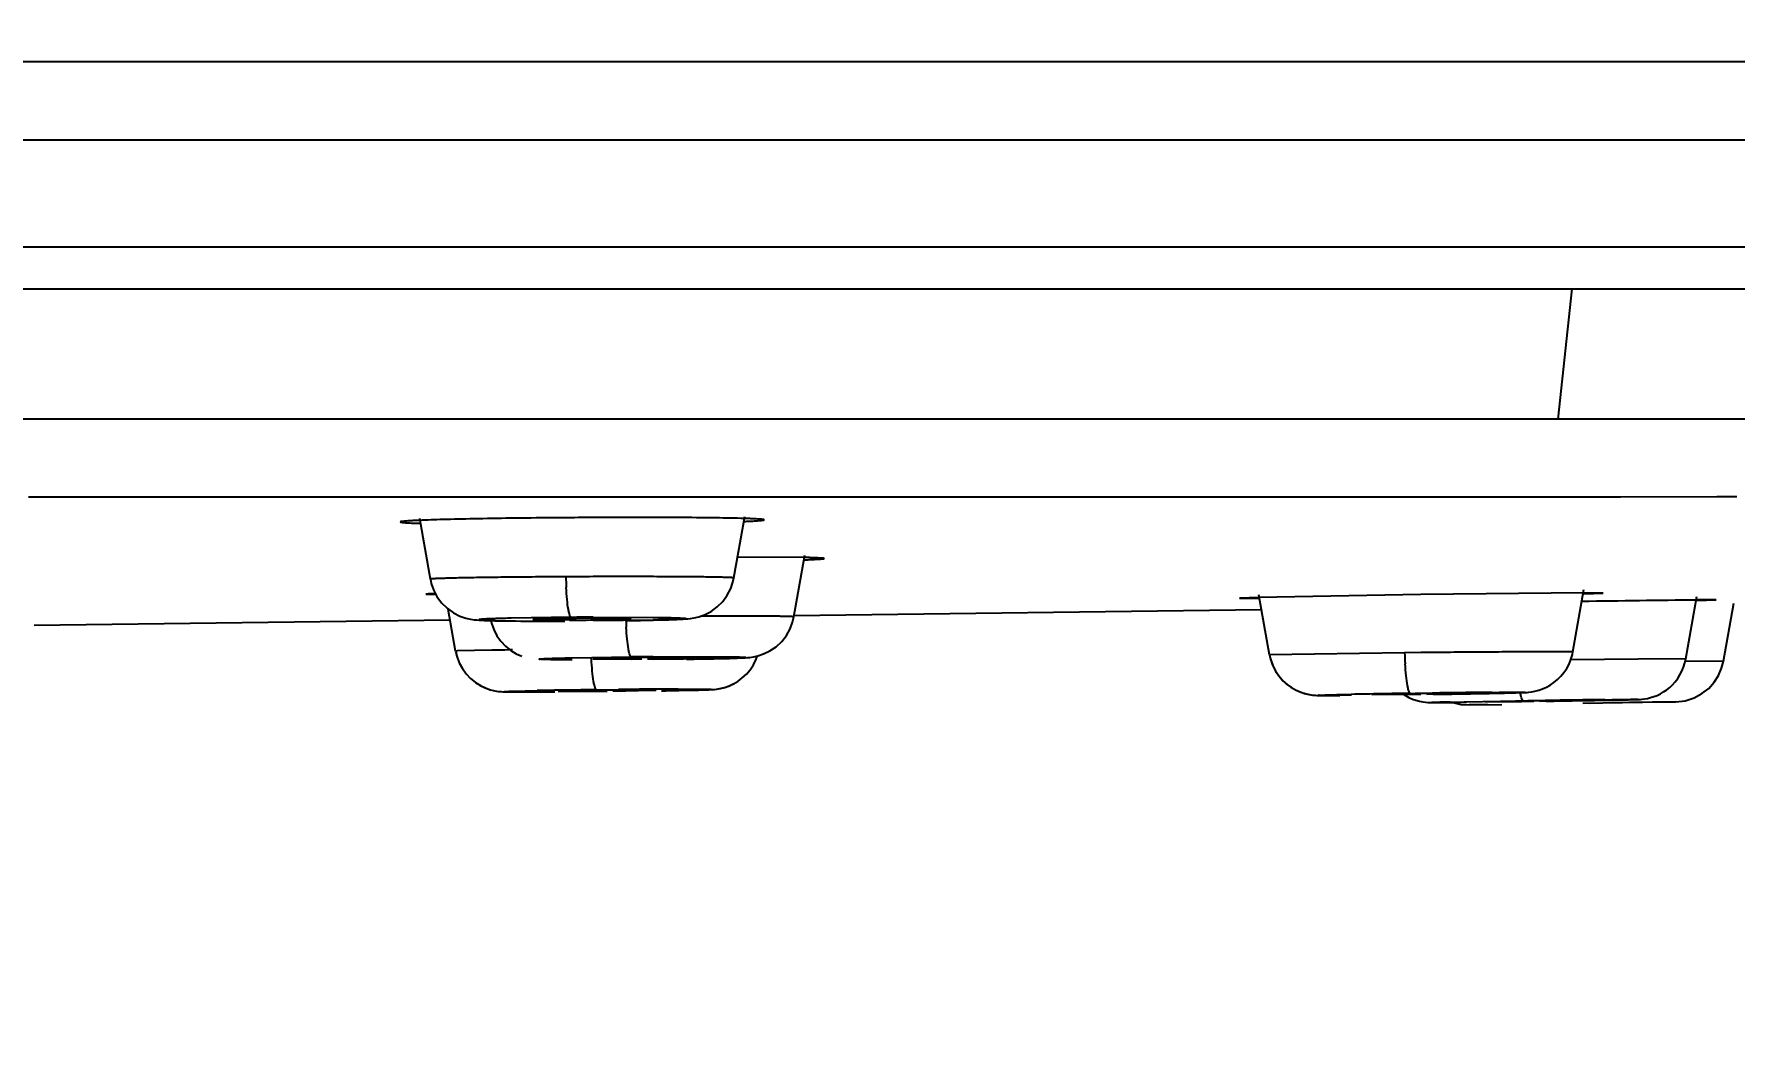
# Model space of a CAD drawing. Header units: millimetres. Extents: x 687 to 1107, y -116 to 478.
# Drawn here: x 951.138 to 954.598, y 374.081 to 376.143 of the extents above; entities that cross this region are included whole.
import ezdxf

# ---------------------------------------------------------------- set-up
doc = ezdxf.new("R2010")
doc.units = ezdxf.units.MM
doc.header["$LTSCALE"] = 0.1
doc.layers.add('DIM', color=3, linetype='Continuous')
doc.styles.get("Standard").update_dxf_attribs({"font": 'arial.ttf'})
doc.dimstyles.new('ISO-25', dxfattribs={"dimtxt": 2.5, "dimasz": 2.5, "dimexe": 1.25, "dimexo": 0.625, "dimtad": 1, "dimlfac": 5, "dimtxsty": 'Standard', "dimcen": 2.5, "dimadec": 0, "dimazin": 0, "dimtfac": 1, "dimtmove": 0, "dimatfit": 3, "dimfxl": 0, "dimarcsym": 0})

# ---------------------------------------------------------------- blocks, each defined once
blk = doc.blocks.new('*D66')
at = {"layer": 'Defpoints', "color": 0}
for p in [(944.6671, 406.9555), (944.6671, 389.8246), (1014.6687, 375.8242)]:
    blk.add_point(p, dxfattribs=at)
at = {"layer": 'DIM', "color": 0, "lineweight": -2}
for p, q in [((944.6671, 390.4496), (944.6671, 408.2055)), ((1014.6687, 376.4492), (1014.6687, 408.2055)), ((1012.1687, 406.9555), (947.1671, 406.9555))]:
    blk.add_line(p, q, dxfattribs=at)
at = {"layer": 'DIM', "color": 0}
for points in [[(947.1671, 407.3722), (947.1671, 406.5389), (944.6671, 406.9555)], [(1012.1687, 407.3722), (1012.1687, 406.5389), (1014.6687, 406.9555)]]:
    blk.add_solid(points, dxfattribs=at)
at = {"layer": 'DIM', "color": 0, "insert": (979.6679, 408.8578), "char_height": 2.5, "attachment_point": 5}
blk.add_mtext('350', dxfattribs=at)
blk = doc.blocks.new('*D59')
at = {"layer": 'Defpoints', "color": 0}
for p in [(924.9281, 376.0821), (964.4062, 376.0834), (964.4062, 366.3875)]:
    blk.add_point(p, dxfattribs=at)
at = {"layer": 'DIM', "color": 0, "lineweight": -2}
for p, q in [((924.9281, 375.4571), (924.9281, 365.1375)), ((964.4062, 375.4584), (964.4062, 365.1375)), ((927.4281, 366.3875), (961.9062, 366.3875))]:
    blk.add_line(p, q, dxfattribs=at)
at = {"layer": 'DIM', "color": 0}
for points in [[(927.4281, 366.8042), (927.4281, 365.9709), (924.9281, 366.3875)], [(961.9062, 366.8042), (961.9062, 365.9709), (964.4062, 366.3875)]]:
    blk.add_solid(points, dxfattribs=at)
at = {"layer": 'DIM', "color": 0, "insert": (944.6671, 368.289), "char_height": 2.5, "attachment_point": 5}
blk.add_mtext('197', dxfattribs=at)

msp = doc.modelspace()

# ---------------------------------------------------------------- linework, layer by layer
for p, q in [((944.6673, 375.9279), (958.8297, 375.9279)), ((958.721, 375.7092), (946.9021, 375.7092)), ((925.3524, 375.6246), (963.9821, 375.6246)), ((954.268, 375.6246), (954.2395, 375.3592)), ((954.2395, 375.3594), (949.5028, 375.3589)), ((959.5566, 375.36), (954.2395, 375.3591)), ((951.1272, 375.2007), (951.1386, 375.2007)), ((951.1386, 375.2007), (951.1797, 375.2007)), ((951.1797, 375.2007), (951.2353, 375.2007)), ((951.2353, 375.2007), (951.8111, 375.2008)), ((951.8111, 375.2008), (951.8837, 375.2008)), ((951.8837, 375.2008), (951.895, 375.2008)), ((951.895, 375.2008), (951.9356, 375.2008)), ((951.9356, 375.2008), (952.2049, 375.2008)), ((952.2049, 375.2008), (952.2535, 375.2009)), ((952.2535, 375.2009), (952.3048, 375.2009)), ((952.3048, 375.2009), (952.3404, 375.2009)), ((952.3404, 375.2009), (952.4048, 375.2009)), ((952.4048, 375.2009), (952.6242, 375.2009)), ((952.6242, 375.2009), (952.6767, 375.2009)), ((952.6767, 375.2009), (953.5521, 375.2012)), ((953.5521, 375.2012), (953.5929, 375.2012)), ((953.5929, 375.2012), (953.7819, 375.2012)), ((953.7819, 375.2012), (953.8226, 375.2012)), ((953.8226, 375.2012), (953.8611, 375.2012)), ((953.8611, 375.2012), (953.8854, 375.2012)), ((953.8854, 375.2012), (953.899, 375.2012)), ((953.899, 375.2012), (953.9613, 375.2013)), ((953.9613, 375.2013), (954.0614, 375.2013)), ((954.0614, 375.2013), (954.0913, 375.2013)), ((954.0913, 375.2013), (954.1678, 375.2013)), ((954.1678, 375.2013), (954.1912, 375.2013)), ((954.1912, 375.2013), (954.2676, 375.2013)), ((954.2676, 375.2013), (954.291, 375.2013)), ((954.291, 375.2013), (954.3328, 375.2013)), ((954.3328, 375.2013), (954.3568, 375.2013)), ((954.3568, 375.2013), (954.3674, 375.2013)), ((954.3674, 375.2013), (954.5632, 375.2014)), ((954.5632, 375.2014), (954.6043, 375.2014)), ((951.9448, 375.0334), (951.9231, 375.1568)), ((952.5625, 375.0358), (952.5846, 375.1611)), ((952.6848, 374.9567), (952.7069, 375.0824)), ((952.7072, 375.0773), (952.5704, 375.0782)), ((951.9448, 375.0334), (951.9448, 375.0334)), ((952.2534, 375.0384), (952.2206, 375.0382)), ((951.9404, 375.0034), (951.9353, 375.0028)), ((951.9353, 375.0028), (951.956, 375.0019)), ((951.9549, 375.0041), (951.9404, 375.0034)), ((953.6311, 374.9963), (953.5918, 374.9948)), ((953.5918, 374.9948), (953.6314, 374.9944)), ((953.961, 375.0021), (953.6311, 374.9963)), ((953.6527, 374.8796), (953.6312, 375.0018)), ((954.2927, 375.0056), (953.961, 375.0021)), ((954.2704, 374.8855), (954.2927, 375.0122)), ((954.2923, 375.0037), (954.3321, 375.0052)), ((954.3321, 375.0052), (954.2927, 375.0056)), ((954.5002, 374.8711), (954.5226, 374.998)), ((954.5223, 374.99), (954.562, 374.9911)), ((954.562, 374.9911), (954.5225, 374.991)), ((954.5768, 374.8664), (954.5976, 374.9848)), ((951.1381, 374.9396), (951.9851, 374.9504)), ((951.9963, 374.8871), (951.9812, 374.9726)), ((952.2316, 374.9557), (952.1092, 374.9539)), ((952.1688, 374.9505), (952.1534, 374.9514)), ((952.2277, 374.9501), (952.1688, 374.9505)), ((952.232, 374.9536), (952.2421, 374.9537)), ((952.276, 374.9559), (952.3977, 374.9556)), ((952.3983, 374.9501), (952.2769, 374.9484)), ((952.2902, 374.9505), (952.3437, 374.9517)), ((952.3437, 374.9517), (952.3515, 374.9522)), ((952.3515, 374.9522), (952.3534, 374.9526)), ((952.6847, 374.9594), (953.6365, 374.9715)), ((951.9995, 374.8873), (951.9964, 374.887)), ((952.0701, 374.8888), (951.9995, 374.8873)), ((952.1198, 374.8817), (952.1308, 374.8768)), ((952.233, 374.8733), (952.354, 374.875)), ((952.3984, 374.8754), (952.5201, 374.8756)), ((953.9279, 374.8835), (953.6528, 374.8796)), ((953.961, 374.8838), (953.9279, 374.8835)), ((952.2775, 374.8718), (952.2756, 374.8715)), ((952.2756, 374.8715), (952.355, 374.8708)), ((952.3387, 374.8733), (952.2775, 374.8718)), ((952.3756, 374.8737), (952.3642, 374.8736)), ((952.5209, 374.8715), (952.3995, 374.8697)), ((952.4756, 374.8732), (952.3997, 374.8738)), ((952.4125, 374.8714), (952.466, 374.8725)), ((952.466, 374.8725), (952.4737, 374.8729)), ((952.4737, 374.8729), (952.4756, 374.8732)), ((954.4033, 374.8706), (954.2663, 374.8694)), ((954.5002, 374.8712), (954.4033, 374.8706)), ((954.5768, 374.8665), (954.5, 374.8657)), ((954.5669, 374.8376), (954.573, 374.852)), ((954.573, 374.852), (954.5767, 374.8665)), ((952.1128, 374.8053), (952.1623, 374.8065)), ((952.2066, 374.8057), (952.2047, 374.8056)), ((952.2047, 374.8056), (952.2787, 374.8055)), ((952.2677, 374.8071), (952.2066, 374.8057)), ((952.2833, 374.8083), (952.3276, 374.8087)), ((952.3048, 374.8075), (952.2931, 374.8074)), ((952.4047, 374.8077), (952.3307, 374.8077)), ((952.3418, 374.8062), (952.3951, 374.8072)), ((952.3951, 374.8072), (952.4029, 374.8075)), ((952.4029, 374.8075), (952.4047, 374.8077)), ((952.4224, 374.8063), (952.4347, 374.8065)), ((952.4347, 374.8065), (952.4461, 374.8067)), ((952.4461, 374.8067), (952.4665, 374.8071)), ((952.4665, 374.8071), (952.4754, 374.8073)), ((952.0888, 374.8045), (952.0926, 374.8042)), ((952.0924, 374.8042), (952.0956, 374.8041)), ((952.0953, 374.8041), (952.0991, 374.804)), ((952.0984, 374.804), (952.1029, 374.8039)), ((952.1627, 374.8037), (952.113, 374.8039)), ((952.1649, 374.8037), (952.1867, 374.8038)), ((953.7621, 374.7967), (953.7695, 374.7967)), ((953.7695, 374.7967), (953.7786, 374.7967)), ((953.7786, 374.7967), (953.7957, 374.7968)), ((953.861, 374.7985), (953.9415, 374.7991)), ((953.8629, 374.7987), (953.861, 374.7985)), ((953.9237, 374.7999), (953.8629, 374.7987)), ((953.9491, 374.8003), (953.9237, 374.7999)), ((953.9399, 374.8009), (953.9842, 374.8015)), ((953.9415, 374.7991), (953.961, 374.7993)), ((953.961, 374.8005), (953.9491, 374.8003)), ((953.9861, 374.8008), (953.961, 374.8005)), ((953.973, 374.7995), (953.9984, 374.7999)), ((954.0497, 374.7827), (953.9831, 374.7821)), ((953.9857, 374.7821), (953.9939, 374.7821)), ((954.061, 374.8013), (953.9861, 374.8008)), ((953.9939, 374.7821), (954.0306, 374.7825)), ((953.9984, 374.7999), (954.0515, 374.8009)), ((954.0203, 374.7831), (954.0489, 374.7836)), ((954.0261, 374.7824), (954.042, 374.7785)), ((954.0306, 374.7825), (954.0536, 374.7828)), ((954.042, 374.7785), (954.0591, 374.7773)), ((954.0489, 374.7836), (954.1244, 374.7849)), ((954.0515, 374.8009), (954.0592, 374.8012)), ((954.0592, 374.8012), (954.061, 374.8013)), ((954.0592, 374.7773), (954.1256, 374.7783)), ((954.0635, 374.7774), (954.0592, 374.7773)), ((954.0975, 374.7779), (954.0635, 374.7774)), ((954.0909, 374.7838), (954.1219, 374.7841)), ((954.0927, 374.7839), (954.0909, 374.7838)), ((954.1534, 374.785), (954.0927, 374.7839)), ((954.0974, 374.8009), (954.1153, 374.8012)), ((954.1153, 374.8012), (954.1308, 374.8015)), ((954.1244, 374.7849), (954.1698, 374.7856)), ((954.1308, 374.8015), (954.1438, 374.8018)), ((954.1438, 374.8018), (954.1545, 374.8021)), ((954.1788, 374.7855), (954.1534, 374.785)), ((954.1545, 374.8021), (954.1629, 374.8024)), ((954.1629, 374.8024), (954.1694, 374.8026)), ((954.1698, 374.7856), (954.2141, 374.7863)), ((954.1716, 374.7848), (954.1908, 374.7851)), ((954.1908, 374.7856), (954.1788, 374.7855)), ((954.2161, 374.786), (954.1908, 374.7856)), ((954.2029, 374.7852), (954.2282, 374.7856)), ((954.2908, 374.7869), (954.2161, 374.786)), ((954.2282, 374.7856), (954.2814, 374.7866)), ((954.2811, 374.7861), (954.3364, 374.7871)), ((954.2814, 374.7866), (954.289, 374.7868)), ((954.289, 374.7868), (954.2908, 374.7869)), ((954.2906, 374.7809), (954.4123, 374.7828)), ((954.3047, 374.7811), (954.3262, 374.7815)), ((954.3364, 374.7871), (954.3608, 374.7875)), ((954.4798, 374.7839), (954.3383, 374.7817)), ((954.3608, 374.7875), (954.3832, 374.788)), ((954.3832, 374.788), (954.3952, 374.7883)), ((954.3952, 374.7883), (954.4011, 374.7884)), ((954.4011, 374.7884), (954.4041, 374.7885)), ((954.4123, 374.7828), (954.4798, 374.7839))]:
    msp.add_line(p, q)
for points in [[(951.9449, 375.0334), (951.9468, 375.0249), (951.9514, 375.0116), (951.9583, 374.9982), (951.9676, 374.9855), (951.9791, 374.9741), (951.9918, 374.965), (952.0051, 374.9583), (952.0172, 374.9541), (952.0267, 374.9519), (952.0342, 374.9508), (952.0396, 374.9503), (952.0442, 374.95), (952.0492, 374.9497), (952.0546, 374.9495), (952.0609, 374.9493), (952.068, 374.9491), (952.076, 374.9489), (952.0849, 374.9487)], [(952.439, 374.9512), (952.4466, 374.9515), (952.4533, 374.9518), (952.459, 374.9521), (952.4642, 374.9524), (952.4689, 374.9528), (952.4743, 374.9534), (952.4818, 374.9546), (952.4912, 374.9568), (952.5031, 374.9611), (952.5162, 374.9679), (952.5287, 374.977), (952.54, 374.9882), (952.5492, 375.0008), (952.5561, 375.0142), (952.5606, 375.0275), (952.5624, 375.0358)], [(952.0672, 374.9532), (952.0693, 374.9439), (952.0739, 374.9308), (952.0804, 374.9183), (952.0886, 374.9069), (952.0981, 374.8968), (952.1086, 374.8884), (952.1198, 374.8817)], [(952.0849, 374.9487), (952.0947, 374.9485), (952.1054, 374.9484), (952.1169, 374.9483), (952.1292, 374.9482), (952.1423, 374.9481), (952.1562, 374.948), (952.1708, 374.948), (952.186, 374.948), (952.202, 374.948), (952.2184, 374.948)], [(952.3429, 374.949), (952.3582, 374.9493), (952.3727, 374.9495), (952.3863, 374.9498), (952.3988, 374.95), (952.4104, 374.9503), (952.421, 374.9506)], [(952.421, 374.9506), (952.4305, 374.9509), (952.439, 374.9512)], [(952.5618, 374.8725), (952.5691, 374.8727), (952.5755, 374.873), (952.5809, 374.8732), (952.5858, 374.8735), (952.5901, 374.8738), (952.595, 374.8742), (952.6023, 374.8752), (952.6115, 374.8772), (952.6232, 374.8811), (952.636, 374.8873), (952.6484, 374.8957), (952.6599, 374.9064), (952.6696, 374.9188), (952.6771, 374.9322), (952.6822, 374.9459), (952.6847, 374.9567)], [(951.9963, 374.887), (951.9988, 374.8764), (952.0037, 374.8633), (952.0101, 374.8512), (952.018, 374.8404), (952.0268, 374.8311)], [(951.9964, 374.887), (951.9988, 374.8765), (952.0037, 374.8633), (952.0101, 374.8513), (952.0179, 374.8405), (952.0266, 374.8313), (952.0361, 374.8234), (952.0462, 374.817), (952.0564, 374.812), (952.0666, 374.8084), (952.0758, 374.8062), (952.0831, 374.805), (952.0889, 374.8045)], [(952.5621, 374.8204), (952.5711, 374.8257), (952.5798, 374.8323), (952.588, 374.84), (952.5956, 374.8491), (952.6023, 374.8592), (952.6078, 374.8704), (952.61, 374.8769)], [(953.6527, 374.8796), (953.6547, 374.8709), (953.659, 374.8584), (953.6647, 374.8468)], [(953.6528, 374.8796), (953.6549, 374.8704), (953.6593, 374.8577), (953.6652, 374.8461), (953.6722, 374.8357), (953.6801, 374.8267), (953.6886, 374.8191), (953.6976, 374.8126), (953.7069, 374.8074), (953.7164, 374.8032), (953.7256, 374.8003), (953.7344, 374.7984), (953.7416, 374.7974), (953.7461, 374.7971), (953.7492, 374.7969), (953.7517, 374.7968), (953.7538, 374.7968), (953.7563, 374.7968), (953.7621, 374.7967)], [(954.1694, 374.8026), (954.1721, 374.8027), (954.1745, 374.8028), (954.1772, 374.803), (954.1809, 374.8033), (954.1859, 374.8039), (954.1928, 374.8051), (954.2007, 374.8071), (954.2084, 374.8098), (954.2163, 374.8133), (954.2241, 374.8176), (954.2318, 374.8228), (954.2391, 374.8288), (954.2459, 374.8357), (954.2522, 374.8433), (954.2578, 374.8517), (954.2625, 374.8606), (954.2663, 374.8701), (954.2693, 374.8802), (954.2703, 374.8855)], [(952.4662, 374.8705), (952.4816, 374.8707), (952.496, 374.871), (952.5096, 374.8712), (952.5221, 374.8715), (952.5336, 374.8717), (952.544, 374.872)], [(952.544, 374.872), (952.5534, 374.8722), (952.5618, 374.8725)], [(953.6647, 374.8468), (953.6716, 374.8365), (953.6793, 374.8275), (953.6877, 374.8198), (953.6965, 374.8133), (953.7057, 374.808), (953.7151, 374.8037), (953.7243, 374.8007), (953.7331, 374.7986), (953.7405, 374.7975), (953.7453, 374.7971), (953.7454, 374.7971)], [(954.4041, 374.7885), (954.4057, 374.7886), (954.4079, 374.7887), (954.411, 374.789), (954.4161, 374.7896), (954.4222, 374.7907), (954.4285, 374.7922), (954.435, 374.7942), (954.4417, 374.7969), (954.4484, 374.8002), (954.455, 374.8039), (954.4614, 374.8083), (954.4674, 374.8131), (954.4732, 374.8186), (954.4786, 374.8246), (954.4836, 374.8311), (954.4882, 374.8383), (954.4922, 374.8459), (954.4956, 374.8541), (954.4984, 374.8628), (954.5002, 374.8712)], [(952.0268, 374.8311), (952.0364, 374.8232), (952.0466, 374.8168), (952.0569, 374.8119), (952.0671, 374.8083), (952.0763, 374.8061), (952.0834, 374.805)], [(952.4754, 374.8073), (952.4835, 374.8074), (952.4907, 374.8076), (952.497, 374.8078)], [(952.497, 374.8078), (952.5026, 374.808), (952.5075, 374.8081), (952.5117, 374.8083), (952.5153, 374.8085)], [(952.5153, 374.8085), (952.5189, 374.8087), (952.5229, 374.809), (952.5279, 374.8095), (952.5353, 374.8108), (952.544, 374.813)], [(952.5275, 374.8095), (952.5342, 374.8105), (952.543, 374.8126)], [(952.543, 374.8126), (952.5521, 374.8157), (952.5615, 374.82)], [(952.544, 374.813), (952.5529, 374.8161), (952.5621, 374.8204)], [(954.4798, 374.7838), (954.4989, 374.786), (954.5171, 374.7917), (954.5331, 374.8003), (954.5469, 374.8111), (954.5582, 374.8238), (954.5669, 374.8376)], [(952.1029, 374.8039), (952.1072, 374.8039), (952.1121, 374.8038), (952.1176, 374.8038), (952.1237, 374.8037), (952.1305, 374.8037), (952.138, 374.8037)], [(952.138, 374.8037), (952.1462, 374.8037), (952.1649, 374.8037)], [(953.927, 374.7982), (953.9296, 374.7965), (953.9367, 374.7926), (953.9438, 374.7894), (953.9509, 374.7868), (953.9578, 374.7849), (953.9646, 374.7835), (953.9705, 374.7827), (953.975, 374.7823), (953.9784, 374.7822), (953.9802, 374.7821), (953.9815, 374.7821), (953.9828, 374.7821), (953.9857, 374.7821)], [(954.0551, 374.8001), (954.0665, 374.8003), (954.0974, 374.8009)]]:
    msp.add_lwpolyline(points)
for centre, radius, start, end in [((952.3683, 354.8083), 20.3507, 90.3234, 90.49837), ((953.0284, 375.0593), 0.8081, 181.4904, 183.055), ((955.1577, 317.1249), 57.8695, 90.628902, 90.860257), ((952.2223, 380.3309), 5.3808, 270.0583, 270.3321), ((952.3214, 363.3758), 11.5802, 90.22454, 90.44429), ((952.2854, 369.4512), 5.5027, 90.3322, 90.45), ((952.2216, 380.4341), 5.484, 270.3323, 270.45), ((952.2845, 369.5985), 5.3554, 90.079, 90.3325), ((952.2249, 380.0262), 5.0761, 270.4493, 270.7369), ((953.1297, 374.9792), 0.7873, 182.2113, 183.1493), ((952.3418, 355.6187), 19.272, 90.68328, 90.80772), ((952.5029, 359.4987), 15.377, 90.3896, 90.55498), ((954.7447, 374.911), 0.8173, 181.9269, 183.4887), ((952.4299, 368.1399), 6.7341, 90.55978, 90.77629), ((952.317, 382.0144), 7.1436, 270.30456, 270.46998), ((952.434, 367.7641), 7.1099, 90.27621, 90.47036), ((952.3213, 381.6053), 6.7346, 270.55977, 270.77627), ((952.3697, 363.8366), 10.9719, 90.89788, 91.08305), ((952.5147, 354.5772), 20.2324, 90.65523, 90.8975), ((952.4109, 364.6176), 10.1904, 90.66258, 90.8055), ((952.1918, 385.5423), 10.7372, 270.46412, 270.60284), ((952.4177, 364.0713), 10.7368, 90.46412, 90.60285), ((952.1985, 384.9961), 10.1909, 270.66257, 270.80549), ((952.5448, 351.711), 23.0988, 90.32502, 90.5388), ((952.4766, 362.9728), 11.8368, 90.13143, 90.30373), ((952.2442, 385.6921), 10.8872, 270.899, 271.08541), ((952.1359, 386.6057), 11.802, 270.13025, 270.30313), ((954.2802, 350.8773), 23.926, 90.81492, 91.1046), ((954.3861, 344.8865), 29.9177, 90.53649, 90.76983), ((953.6468, 398.6593), 23.8627, 270.81456, 271.10584), ((954.1609, 367.4297), 7.3548, 91.09578, 91.25768), ((953.8538, 396.1543), 21.3719, 270.71898, 270.85216), ((955.1078, 314.8893), 59.9037, 90.738242, 90.854809), ((953.4854, 422.5129), 47.7334, 270.87712, 271.02272)]:
    msp.add_arc(centre, radius, start, end)
for points, knots in [([(944.6671, 376.0869), (945.4076, 376.0872), (946.8858, 376.0874), (949.0967, 376.0868), (951.2904, 376.0872), (953.1023, 376.087), (954.5314, 376.0872), (955.5791, 376.0876), (956.6018, 376.0883), (957.4349, 376.0888), (958.082, 376.0884), (958.6947, 376.0876), (959.4188, 376.0865), (960.2301, 376.0866), (960.745, 376.0871), (960.9883, 376.0872)], [0, 0, 0, 0, 0.136111, 0.271708, 0.406381, 0.539336, 0.604747, 0.669067, 0.731911, 0.792739, 0.82219, 0.850865, 0.905361, 0.95527, 1, 1, 1, 1]), ([(951.9225, 375.1531), (951.9195, 375.153), (951.9139, 375.1528), (951.906, 375.1523), (951.8993, 375.1519), (951.8938, 375.1515), (951.8895, 375.1511), (951.8864, 375.1508), (951.8847, 375.1504), (951.8839, 375.1502), (951.8837, 375.1499), (951.8837, 375.1499)], [0, 0, 0, 0, 0.231134, 0.432944, 0.604813, 0.746132, 0.856308, 0.934876, 0.981969, 0.994105, 1, 1, 1, 1]), ([(952.1913, 375.1583), (952.1636, 375.1581), (952.1108, 375.1575), (952.037, 375.1563), (951.9752, 375.1549), (951.9383, 375.1538), (951.9225, 375.1531)], [0, 0, 0, 0, 0.309507, 0.588918, 0.823299, 1, 1, 1, 1]), ([(952.5842, 375.1569), (952.5648, 375.1575), (952.5193, 375.1583), (952.4427, 375.159), (952.3518, 375.1591), (952.2871, 375.1589), (952.2534, 375.1587)], [0, 0, 0, 0, 0.175395, 0.412966, 0.694901, 1, 1, 1, 1]), ([(952.584, 375.151), (952.5871, 375.1511), (952.5929, 375.1513), (952.6009, 375.1517), (952.6078, 375.1521), (952.6134, 375.1525), (952.6178, 375.1529), (952.6207, 375.1533), (952.6224, 375.1536), (952.6232, 375.1538), (952.6237, 375.1539), (952.624, 375.1541), (952.624, 375.1542)], [0, 0, 0, 0, 0.229596, 0.430358, 0.601649, 0.742838, 0.853312, 0.932619, 0.960612, 0.980912, 0.993721, 1, 1, 1, 1]), ([(952.624, 375.1542), (952.624, 375.1543), (952.6237, 375.1545), (952.6232, 375.1546), (952.6224, 375.1548), (952.6208, 375.1551), (952.6179, 375.1554), (952.6135, 375.1557), (952.6078, 375.156), (952.601, 375.1564), (952.593, 375.1567), (952.5872, 375.1569), (952.5842, 375.1569)], [0, 0, 0, 0, 0.0062, 0.018909, 0.039129, 0.067067, 0.146334, 0.25681, 0.398015, 0.569355, 0.770222, 1, 1, 1, 1]), ([(951.8837, 375.1499), (951.8837, 375.1498), (951.884, 375.1496), (951.8845, 375.1495), (951.8853, 375.1493), (951.887, 375.149), (951.8899, 375.1487), (951.8943, 375.1483), (951.8999, 375.148), (951.9068, 375.1477), (951.9147, 375.1474), (951.9204, 375.1472), (951.9235, 375.1471)], [0, 0, 0, 0, 0.006839, 0.020285, 0.041141, 0.069586, 0.14946, 0.260078, 0.401074, 0.571822, 0.77168, 1, 1, 1, 1]), ([(952.706, 375.0728), (952.7091, 375.0729), (952.7149, 375.0732), (952.723, 375.0735), (952.7299, 375.0738), (952.7356, 375.0741), (952.7396, 375.0744), (952.7421, 375.0747), (952.7436, 375.0748), (952.7447, 375.075), (952.7456, 375.0751), (952.746, 375.0752), (952.7463, 375.0754), (952.7463, 375.0754)], [0, 0, 0, 0, 0.229471, 0.430133, 0.601408, 0.742719, 0.853498, 0.897267, 0.933211, 0.961331, 0.981677, 0.994369, 1, 1, 1, 1]), ([(952.7463, 375.0754), (952.7463, 375.0755), (952.746, 375.0756), (952.7456, 375.0757), (952.7448, 375.0759), (952.7438, 375.076), (952.7424, 375.0761), (952.7399, 375.0763), (952.7361, 375.0765), (952.7305, 375.0768), (952.7238, 375.077), (952.7159, 375.0772), (952.7102, 375.0773), (952.7072, 375.0773)], [0, 0, 0, 0, 0.005131, 0.017209, 0.036985, 0.064581, 0.100032, 0.143349, 0.253579, 0.39503, 0.567052, 0.768944, 1, 1, 1, 1]), ([(952.2206, 375.0382), (952.2021, 375.0381), (952.1662, 375.0379), (952.1221, 375.0375), (952.0887, 375.0372), (952.0656, 375.0369), (952.044, 375.0366), (952.0243, 375.0362), (952.0065, 375.0359), (951.9907, 375.0356), (951.9772, 375.0352), (951.9673, 375.0349), (951.9606, 375.0346), (951.9564, 375.0345), (951.953, 375.0343), (951.9501, 375.0341), (951.9479, 375.0339), (951.9463, 375.0338), (951.9453, 375.0336), (951.945, 375.0335), (951.9448, 375.0334), (951.9448, 375.0334)], [0, 0, 0, 0, 0.200351, 0.390782, 0.479862, 0.563819, 0.642017, 0.713825, 0.77862, 0.835899, 0.885225, 0.92616, 0.943345, 0.95828, 0.970948, 0.981334, 0.989427, 0.995217, 0.998703, 0.999597, 1, 1, 1, 1]), ([(952.2316, 374.9556), (952.231, 374.9557), (952.2301, 374.9567), (952.2293, 374.9582), (952.2282, 374.9609), (952.227, 374.9656), (952.2249, 374.9762), (952.2229, 374.9933), (952.2219, 375.008), (952.2214, 375.0162)], [0, 0, 0, 0, 0.029601, 0.053364, 0.084334, 0.169839, 0.286801, 0.604913, 1, 1, 1, 1]), ([(952.5625, 375.0358), (952.5625, 375.0359), (952.5623, 375.0359), (952.5621, 375.036), (952.5616, 375.0361), (952.5606, 375.0362), (952.5589, 375.0364), (952.5563, 375.0366), (952.5529, 375.0367), (952.5489, 375.0369), (952.5441, 375.037), (952.5364, 375.0373), (952.5251, 375.0375), (952.5095, 375.0377), (952.4915, 375.038), (952.4712, 375.0382), (952.4488, 375.0383), (952.4245, 375.0384), (952.3986, 375.0385), (952.3614, 375.0386), (952.3129, 375.0386), (952.2735, 375.0385), (952.2534, 375.0384)], [0, 0, 0, 0, 0.000428, 0.001386, 0.002932, 0.005074, 0.011148, 0.01959, 0.030378, 0.043484, 0.058882, 0.076543, 0.118533, 0.169037, 0.227493, 0.293334, 0.365981, 0.444741, 0.528859, 0.617578, 0.805419, 1, 1, 1, 1]), ([(952.1092, 374.9539), (952.1042, 374.9538), (952.0947, 374.9536), (952.0814, 374.9532), (952.0699, 374.9528), (952.0617, 374.9525), (952.0561, 374.9522), (952.0527, 374.952), (952.0498, 374.9517), (952.0476, 374.9515), (952.046, 374.9514), (952.0451, 374.9512), (952.0446, 374.9511), (952.0442, 374.951), (952.044, 374.9509), (952.0439, 374.9508), (952.044, 374.9507), (952.0442, 374.9506), (952.0448, 374.9504), (952.0459, 374.9503), (952.0476, 374.9501), (952.0499, 374.9499), (952.0528, 374.9498), (952.0562, 374.9496), (952.0602, 374.9494), (952.0665, 374.9492), (952.0757, 374.949), (952.0881, 374.9487), (952.1024, 374.9485), (952.1125, 374.9484), (952.1178, 374.9483)], [0, 0, 0, 0, 0.108423, 0.204222, 0.286336, 0.354025, 0.382254, 0.406631, 0.427073, 0.443503, 0.455855, 0.460501, 0.464135, 0.466768, 0.468435, 0.469296, 0.470195, 0.471922, 0.474616, 0.483008, 0.495456, 0.511976, 0.532563, 0.557146, 0.585625, 0.6179, 0.693432, 0.782929, 0.885508, 1, 1, 1, 1]), ([(952.1534, 374.9514), (952.1534, 374.9514), (952.1536, 374.9515), (952.1538, 374.9516), (952.1543, 374.9516), (952.1552, 374.9518), (952.1569, 374.9519), (952.1593, 374.9521), (952.1624, 374.9522), (952.1662, 374.9524), (952.1706, 374.9525), (952.1777, 374.9527), (952.1878, 374.953), (952.2012, 374.9532), (952.2162, 374.9535), (952.2267, 374.9536), (952.232, 374.9536)], [0, 0, 0, 0, 0.001484, 0.005025, 0.010777, 0.018751, 0.041315, 0.072586, 0.112412, 0.160614, 0.216838, 0.280621, 0.428998, 0.601993, 0.794591, 1, 1, 1, 1]), ([(952.3534, 374.9526), (952.3534, 374.9526), (952.3533, 374.9527), (952.353, 374.9527), (952.3526, 374.9528), (952.3517, 374.9529), (952.3501, 374.953), (952.3477, 374.9531), (952.3447, 374.9533), (952.341, 374.9534), (952.3367, 374.9535), (952.3299, 374.9536), (952.3202, 374.9537), (952.3071, 374.9538), (952.2926, 374.9539), (952.2824, 374.9539), (952.2772, 374.9539)], [0, 0, 0, 0, 0.001535, 0.005149, 0.010996, 0.019077, 0.041852, 0.073269, 0.113099, 0.161105, 0.217047, 0.280591, 0.428491, 0.600748, 0.793175, 1, 1, 1, 1]), ([(952.3977, 374.9556), (952.4027, 374.9556), (952.4121, 374.9555), (952.4253, 374.9552), (952.4368, 374.955), (952.4464, 374.9547), (952.4531, 374.9544), (952.4575, 374.9542), (952.46, 374.954), (952.4619, 374.9539), (952.4633, 374.9537), (952.464, 374.9535), (952.4647, 374.9533), (952.4645, 374.9531), (952.4643, 374.953), (952.464, 374.9529), (952.4632, 374.9528), (952.462, 374.9526), (952.4601, 374.9524), (952.4577, 374.9522), (952.4533, 374.9519), (952.4467, 374.9516), (952.4372, 374.9512), (952.4258, 374.9508), (952.4126, 374.9504), (952.4032, 374.9502), (952.3983, 374.9501)], [0, 0, 0, 0, 0.111981, 0.211566, 0.297726, 0.369661, 0.426638, 0.44929, 0.467933, 0.482493, 0.492968, 0.499398, 0.502001, 0.502864, 0.504519, 0.507134, 0.510743, 0.520989, 0.535297, 0.553661, 0.576014, 0.632357, 0.703663, 0.789258, 0.888385, 1, 1, 1, 1]), ([(952.6848, 374.9567), (952.6848, 374.9567), (952.6847, 374.9568), (952.6844, 374.9568), (952.6838, 374.9569), (952.6827, 374.957), (952.6813, 374.9571), (952.6794, 374.9572), (952.6771, 374.9573), (952.6744, 374.9574), (952.6701, 374.9575), (952.6636, 374.9576), (952.6547, 374.9578), (952.6444, 374.9579), (952.6325, 374.958), (952.6193, 374.9581), (952.5992, 374.9582), (952.5712, 374.9583), (952.5346, 374.9583), (952.5088, 374.9583), (952.4954, 374.9583)], [0, 0, 0, 0, 0.000403, 0.00129, 0.004676, 0.010244, 0.017986, 0.027886, 0.039927, 0.05409, 0.070356, 0.109124, 0.15608, 0.21102, 0.273588, 0.3434, 0.420071, 0.592429, 0.787099, 1, 1, 1, 1]), ([(952.354, 374.875), (952.3534, 374.8751), (952.3525, 374.876), (952.3517, 374.8775), (952.3505, 374.8802), (952.3493, 374.8849), (952.3472, 374.8956), (952.3451, 374.9128), (952.344, 374.9277), (952.3436, 374.936)], [0, 0, 0, 0, 0.029191, 0.052699, 0.083452, 0.168704, 0.285659, 0.604349, 1, 1, 1, 1]), ([(952.5201, 374.8756), (952.5295, 374.8756), (952.5428, 374.8755), (952.5592, 374.8753), (952.5688, 374.8751), (952.5756, 374.8749), (952.58, 374.8748), (952.5824, 374.8747), (952.5844, 374.8745), (952.5858, 374.8744), (952.5866, 374.8743), (952.587, 374.8742), (952.5871, 374.8741), (952.587, 374.874), (952.5868, 374.8739), (952.5865, 374.8739), (952.5858, 374.8738), (952.5845, 374.8736), (952.5826, 374.8735), (952.5802, 374.8733), (952.5759, 374.8731), (952.5692, 374.8728), (952.5598, 374.8724), (952.5484, 374.8721), (952.5352, 374.8718), (952.5259, 374.8716), (952.5209, 374.8715)], [0, 0, 0, 0, 0.211905, 0.298222, 0.370301, 0.427406, 0.450114, 0.468804, 0.483402, 0.493898, 0.500318, 0.502029, 0.502838, 0.503538, 0.505098, 0.507643, 0.511196, 0.521352, 0.535586, 0.553889, 0.576189, 0.632449, 0.703698, 0.789258, 0.888374, 1, 1, 1, 1]), ([(954.2704, 374.8855), (954.2704, 374.8855), (954.2702, 374.8855), (954.2699, 374.8856), (954.2694, 374.8856), (954.2688, 374.8856), (954.2679, 374.8856), (954.2664, 374.8857), (954.2641, 374.8857), (954.2607, 374.8857), (954.2567, 374.8857), (954.2519, 374.8858), (954.2464, 374.8858), (954.2403, 374.8858), (954.2307, 374.8857), (954.2172, 374.8857), (954.1991, 374.8856), (954.1788, 374.8855), (954.1564, 374.8854), (954.1321, 374.8852), (954.1062, 374.885), (954.069, 374.8848), (954.0205, 374.8844), (953.9811, 374.884), (953.961, 374.8838)], [0, 0, 0, 0, 0.000353, 0.001303, 0.002856, 0.005013, 0.007771, 0.011125, 0.019611, 0.030442, 0.043591, 0.05903, 0.07673, 0.096663, 0.118789, 0.169348, 0.227845, 0.29371, 0.366365, 0.445116, 0.529207, 0.617884, 0.805597, 1, 1, 1, 1]), ([(952.2332, 374.8691), (952.2238, 374.8691), (952.2105, 374.8692), (952.1941, 374.8694), (952.1845, 374.8696), (952.1778, 374.8698), (952.1734, 374.87), (952.171, 374.8701), (952.169, 374.8702), (952.1678, 374.8703), (952.1658, 374.8706), (952.1678, 374.871), (952.169, 374.8711), (952.171, 374.8713), (952.1734, 374.8714), (952.1777, 374.8717), (952.1844, 374.872), (952.1939, 374.8723), (952.2103, 374.8728), (952.2236, 374.8731), (952.233, 374.8733)], [0, 0, 0, 0, 0.211543, 0.297634, 0.369462, 0.4263, 0.44887, 0.467422, 0.48188, 0.492236, 0.500779, 0.509243, 0.51954, 0.533916, 0.552359, 0.574801, 0.631343, 0.702874, 0.788716, 1, 1, 1, 1]), ([(952.2833, 374.8082), (952.2827, 374.8083), (952.2818, 374.8092), (952.2809, 374.8107), (952.2797, 374.8135), (952.2784, 374.8184), (952.2762, 374.8295), (952.2741, 374.8474), (952.273, 374.8628), (952.2726, 374.8713)], [0, 0, 0, 0, 0.028627, 0.0519, 0.082524, 0.167891, 0.2853, 0.605209, 1, 1, 1, 1]), ([(953.9399, 374.8008), (953.9393, 374.8009), (953.9384, 374.8017), (953.9375, 374.8031), (953.9363, 374.8058), (953.935, 374.8104), (953.9328, 374.821), (953.9307, 374.8381), (953.9295, 374.853), (953.929, 374.8612)], [0, 0, 0, 0, 0.028728, 0.051797, 0.082102, 0.166599, 0.283137, 0.602242, 1, 1, 1, 1]), ([(952.113, 374.8039), (952.1105, 374.8039), (952.107, 374.8039), (952.1028, 374.804), (952.1003, 374.8041), (952.0985, 374.8041), (952.097, 374.8042), (952.0964, 374.8043), (952.0957, 374.8044), (952.0962, 374.8045), (952.0965, 374.8046), (952.0972, 374.8047), (952.0984, 374.8047), (952.1003, 374.8049), (952.1027, 374.805), (952.1069, 374.8051), (952.1104, 374.8053), (952.1128, 374.8053)], [0, 0, 0, 0, 0.21755, 0.303917, 0.374886, 0.430172, 0.469739, 0.493638, 0.502127, 0.510314, 0.520147, 0.533872, 0.573037, 0.627837, 0.69822, 0.783921, 1, 1, 1, 1]), ([(952.4494, 374.8095), (952.4588, 374.8095), (952.4721, 374.8096), (952.4886, 374.8095), (952.4982, 374.8094), (952.505, 374.8093), (952.5093, 374.8093), (952.5118, 374.8092), (952.5138, 374.8091), (952.5152, 374.8091), (952.5161, 374.809), (952.5164, 374.8089), (952.5166, 374.8089), (952.5164, 374.8088), (952.5162, 374.8088), (952.5159, 374.8087), (952.5152, 374.8086), (952.514, 374.8085), (952.5121, 374.8084), (952.5097, 374.8083), (952.5054, 374.8081), (952.4987, 374.8079), (952.4893, 374.8076), (952.4729, 374.8072), (952.4598, 374.8069), (952.4504, 374.8068)], [0, 0, 0, 0, 0.212214, 0.298677, 0.370892, 0.428121, 0.450884, 0.469624, 0.484263, 0.494789, 0.501214, 0.502903, 0.503622, 0.504167, 0.505646, 0.508133, 0.511639, 0.521715, 0.535884, 0.55413, 0.576382, 0.632563, 0.703754, 0.789277, 1, 1, 1, 1]), ([(953.8197, 374.797), (953.8103, 374.797), (953.797, 374.7969), (953.7804, 374.7968), (953.771, 374.7967), (953.763, 374.7968), (953.7583, 374.7968), (953.7501, 374.797), (953.7581, 374.7974), (953.7627, 374.7975), (953.7706, 374.7978), (953.7799, 374.798), (953.7964, 374.7984), (953.8095, 374.7987), (953.8189, 374.7988)], [0, 0, 0, 0, 0.212143, 0.298537, 0.370662, 0.427786, 0.469173, 0.502786, 0.535064, 0.57567, 0.631973, 0.703297, 0.788965, 1, 1, 1, 1]), ([(954.106, 374.8029), (954.1155, 374.803), (954.1288, 374.8031), (954.1453, 374.8031), (954.1549, 374.8032), (954.1625, 374.8032), (954.1676, 374.8031), (954.1705, 374.8031), (954.172, 374.803), (954.1727, 374.803), (954.1734, 374.8029), (954.1728, 374.8028), (954.1722, 374.8028), (954.1707, 374.8027), (954.1679, 374.8026), (954.163, 374.8024), (954.1556, 374.8022), (954.1461, 374.8019), (954.1298, 374.8015), (954.1167, 374.8013), (954.1073, 374.8011)], [0, 0, 0, 0, 0.21255, 0.299187, 0.371578, 0.42898, 0.470652, 0.485371, 0.495972, 0.502461, 0.504865, 0.506683, 0.512566, 0.522547, 0.536627, 0.576961, 0.632994, 0.704053, 0.78946, 1, 1, 1, 1]), ([(954.1698, 374.7856), (954.1692, 374.7856), (954.1683, 374.7865), (954.1674, 374.7879), (954.1662, 374.7906), (954.1649, 374.7952), (954.164, 374.7994), (954.1636, 374.8018)], [0, 0, 0, 0, 0.100481, 0.181514, 0.288322, 0.58713, 1, 1, 1, 1]), ([(954.3359, 374.788), (954.3454, 374.7881), (954.3618, 374.7883), (954.3811, 374.7885), (954.3923, 374.7886), (954.3983, 374.7886), (954.4008, 374.7887), (954.4039, 374.7886), (954.4011, 374.7884), (954.3986, 374.7884), (954.3929, 374.7882), (954.3819, 374.788), (954.3629, 374.7876), (954.3467, 374.7873), (954.3374, 374.7871)], [0, 0, 0, 0, 0.212671, 0.371819, 0.429279, 0.471005, 0.496372, 0.50527, 0.51285, 0.536847, 0.577127, 0.633115, 0.789507, 1, 1, 1, 1])]:
    msp.add_open_spline(points, degree=3, knots=knots)

# ---------------------------------------------------------------- dimensions: what is measured, and where the dimension line sits
at = {"layer": 'DIM'}
dim = msp.add_linear_dim(base=(944.6671, 406.9555), p1=(1014.6687, 375.8242), p2=(944.6671, 389.8246), text='350', dimstyle='ISO-25', dxfattribs=at)
dim.commit()
dim.dimension.update_dxf_attribs({"geometry": '*D66', "text_midpoint": (979.6679, 408.8578)})
dim = msp.add_linear_dim(base=(964.4062, 366.3875), p1=(924.9281, 376.0821), p2=(964.4062, 376.0834), text='197', dimstyle='ISO-25', dxfattribs=at)
dim.commit()
dim.dimension.update_dxf_attribs({"geometry": '*D59', "text_midpoint": (944.6671, 366.3875), "dimtype": 160})

doc.saveas('drawing.dxf')
